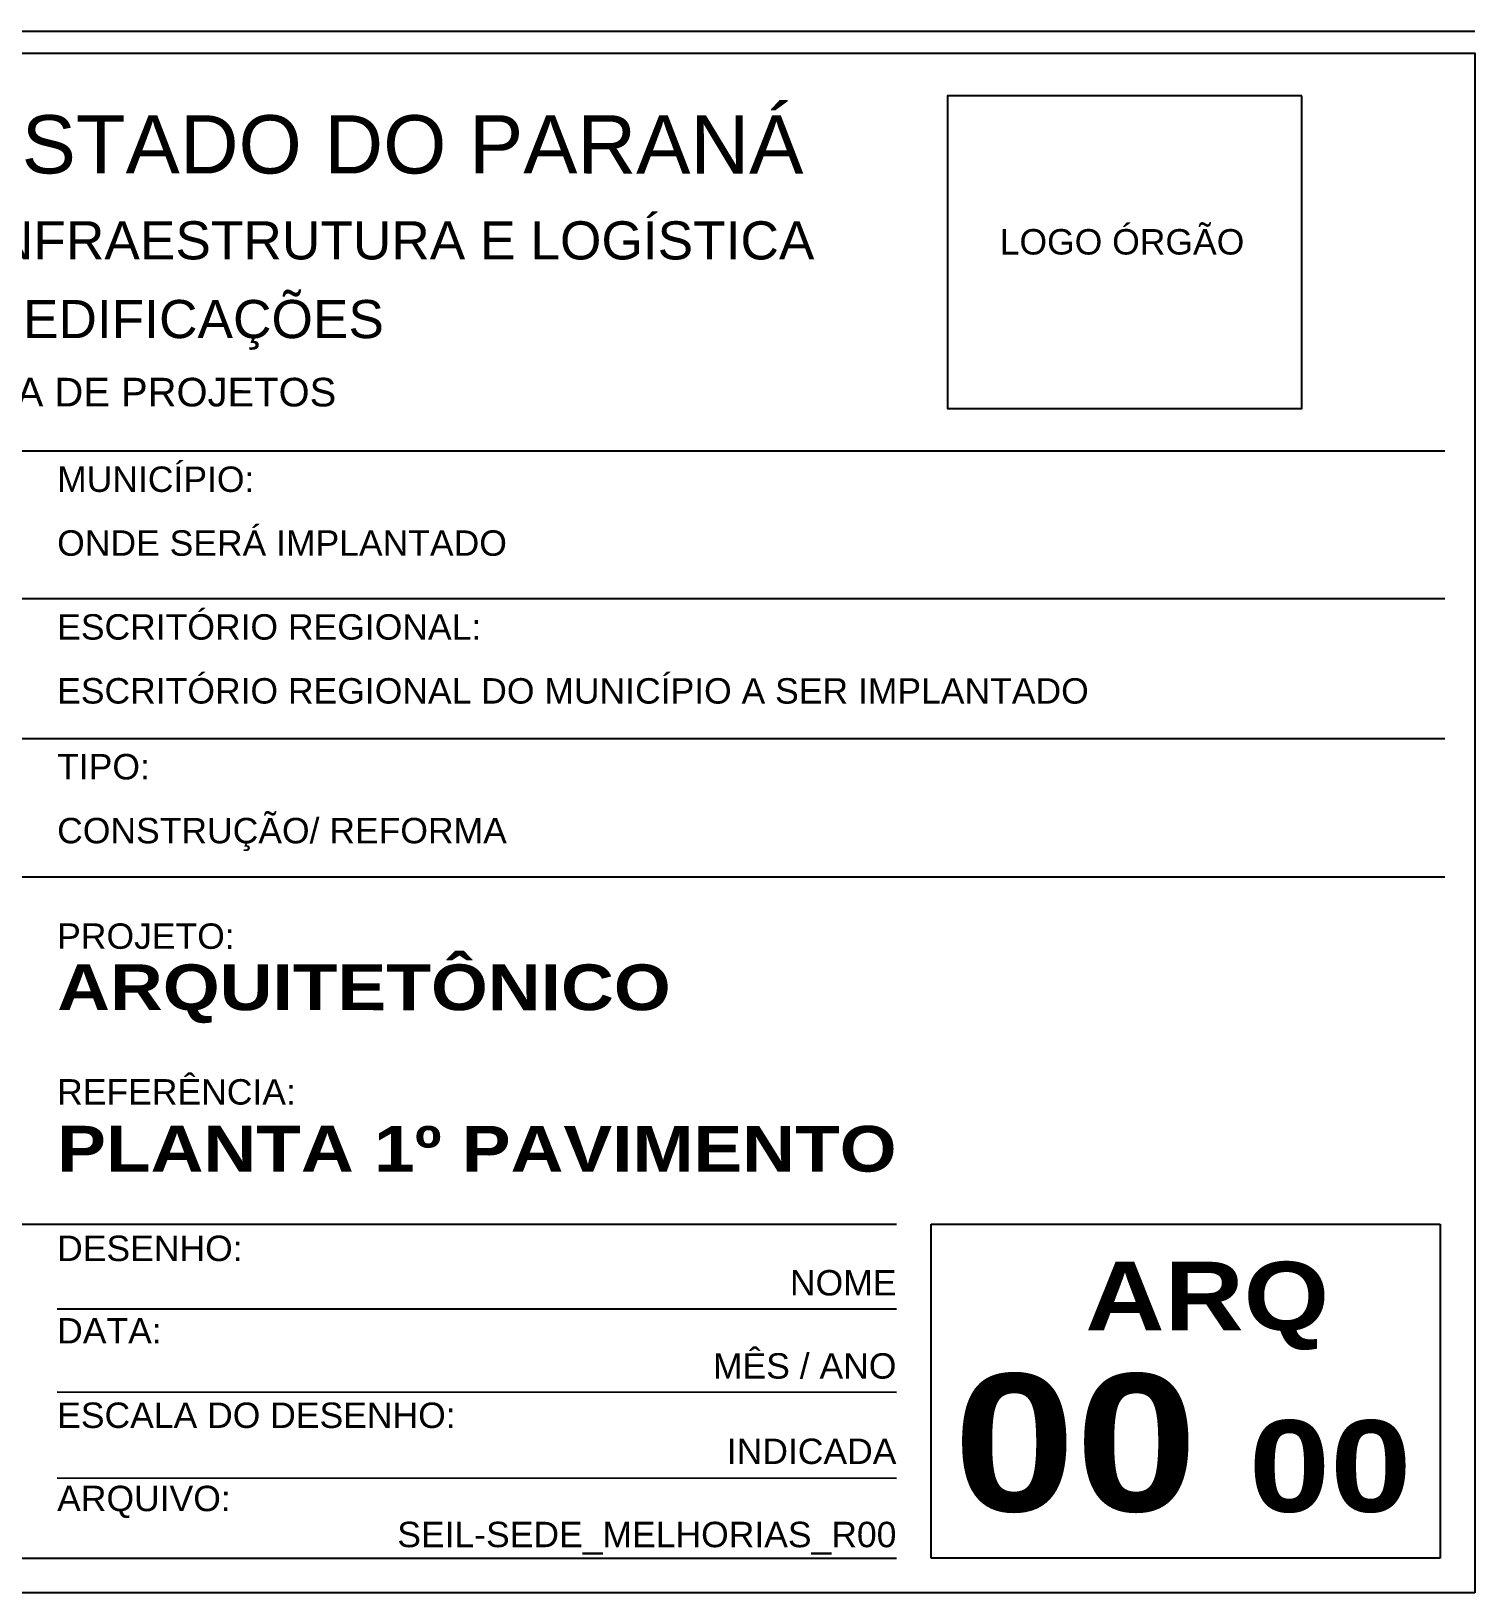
# Model space of a CAD drawing. Header units: millimetres. Extents: x 0 to 687901, y 0 to 346525.
# Drawn here: x 27230 to 28900, y 59488 to 61294 of the extents above; entities that cross this region are included whole.
import ezdxf
from ezdxf.enums import TextEntityAlignment as Align

# ---------------------------------------------------------------- set-up
doc = ezdxf.new("R2010")
doc.units = ezdxf.units.MM
doc.layers.add('ARQ_Texto', color=7, linetype='Continuous')
doc.styles.add('ARIAL', font='arial.ttf')
doc.styles.add('arial bold', font='')
doc.styles.get('arial bold').set_extended_font_data('Arial Black')

msp = doc.modelspace()

# ---------------------------------------------------------------- linework, layer by layer
at = {"layer": 'ARQ_Texto'}
for p, q in [((25399.9, 61293.9), (28899.9, 61293.9)), ((25439.9, 60808.6), (28865.4, 60808.6)), ((25439.9, 60637.8), (28865.4, 60637.8)), ((25439.9, 60476.1), (28865.3, 60476.1)), ((25439.9, 60316.1), (28865.4, 60316.1)), ((25439.9, 59914.6), (28230.8, 59914.6)), ((28270.8, 59914.6), (28859.9, 59914.5)), ((28270.8, 59528.3), (28270.8, 59914.6)), ((28859.9, 59914.5), (28859.9, 59528.3)), ((27259.9, 59816.7), (28230.8, 59816.7)), ((27259.9, 59720.5), (28230.8, 59720.4)), ((27259.9, 59621.1), (28230.8, 59621)), ((25439.9, 59528.3), (28230.8, 59528.3)), ((28859.9, 59528.3), (28270.8, 59528.3))]:
    msp.add_line(p, q, dxfattribs=at)
for points in [[(28899.9, 59488.3), (25399.9, 59488.3), (25399.9, 61268.6), (28899.9, 61268.6)], [(28699.9, 61219.2), (28289.7, 61219.2), (28289.7, 60857.6), (28699.9, 60857.6)]]:
    msp.add_lwpolyline(points, close=True, dxfattribs=at)

# ---------------------------------------------------------------- texts
at = {"layer": 'ARQ_Texto', "style": 'ARIAL'}
for s, height, p in [('GOVERNO DO ESTADO DO PARANÁ', 67.351, (27302.5, 61163.1)), ('SEIL - SECRETARIA DE INFRAESTRUTURA E LOGÍSTICA', 44.1, (27302.5, 61052.1)), ('PARANÁ EDIFICAÇÕES', 44.1, (27293.9, 60961.1)), ('GERÊNCIA DE PROJETOS', 33.075, (27292.7, 60876.6))]:
    msp.add_text(s, height=height, rotation=359.9947, dxfattribs=at).set_placement(p, align=Align.MIDDLE_CENTER)
at = {"layer": 'ARQ_Texto'}
for s, height, style, p in [('LOGO ÓRGÃO', 29.4, 'ARIAL', (28350.3, 61050.4)), ('MUNICÍPIO: ', 29.4, 'ARIAL', (27259.9, 60775.9)), ('ONDE SERÁ IMPLANTADO', 29.4, 'ARIAL', (27259.9, 60702.1)), ('ESCRITÓRIO REGIONAL: ', 29.4, 'ARIAL', (27259.9, 60605.1)), ('ESCRITÓRIO REGIONAL DO MUNICÍPIO A SER IMPLANTADO', 29.4, 'ARIAL', (27259.9, 60531.2)), ('TIPO: ', 29.4, 'ARIAL', (27259.9, 60443.5)), ('CONSTRUÇÃO/ REFORMA', 29.4, 'ARIAL', (27259.9, 60369.6)), ('PROJETO:', 29.4, 'ARIAL', (27259.9, 60247.6)), ('REFERÊNCIA:', 29.4, 'ARIAL', (27259.9, 60067.5)), ('PLANTA 1º PAVIMENTO ', 52.92, 'arial bold', (27259.9, 60001.8)), ('DESENHO: ', 29.4, 'ARIAL', (27259.9, 59886.6)), ('DATA:', 29.4, 'ARIAL', (27259.9, 59791.3)), ('ESCALA DO DESENHO:', 29.4, 'ARIAL', (27259.9, 59693.6)), ('ARQUIVO:', 29.4, 'ARIAL', (27259.9, 59597.4))]:
    msp.add_text(s, height=height, rotation=359.9947, dxfattribs=dict(at, style=style)).set_placement(p, align=Align.MIDDLE_LEFT)
at = {"layer": 'ARQ_Texto', "style": 'arial bold'}
for s, height, p in [('ARQUITETÔNICO', 52.92, (27259.9, 60162)), ('ARQ', 79.38, (28449.3, 59791.7)), ('00', 158.76, (28296.7, 59582.6)), ('00', 105.84, (28638.5, 59581.9))]:
    msp.add_text(s, height=height, rotation=359.9947, dxfattribs=at).set_placement(p)
at = {"layer": 'ARQ_Texto', "style": 'ARIAL'}
for s, p in [('NOME', (28230.8, 59846.8)), ('MÊS / ANO', (28230.8, 59750.6)), ('INDICADA', (28230.8, 59651.9)), ('SEIL-SEDE_MELHORIAS_R00', (28230.8, 59555.7))]:
    msp.add_text(s, height=29.4, rotation=359.9947, dxfattribs=at).set_placement(p, align=Align.MIDDLE_RIGHT)

doc.saveas('drawing.dxf')
